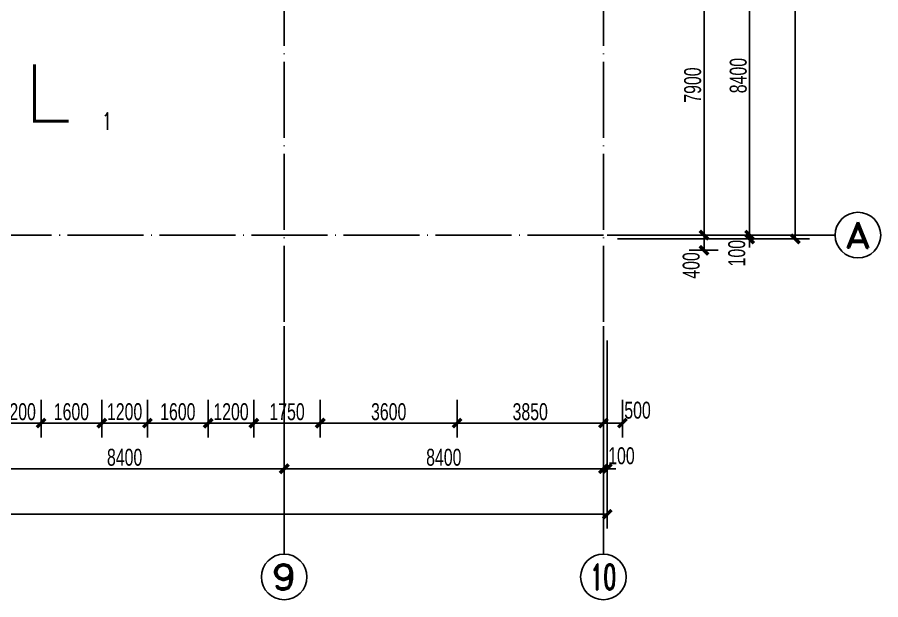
# Model space of a CAD drawing. Extents: x 1821501 to 1914341, y 446160 to 501460.
# Drawn here: x 1891615 to 1914341, y 447410 to 462746 of the extents above; entities that cross this region are included whole.
import ezdxf
from ezdxf.enums import TextEntityAlignment as Align

# ---------------------------------------------------------------- set-up
doc = ezdxf.new("R2010")
doc.units = 0
doc.header["$LTSCALE"] = 1000
doc.linetypes.add('11#平面图$0$DOTE', pattern=[2.42, 2, -0.2, 0.02, -0.2])
doc.layers.get('0').update_dxf_attribs({"linetype": 'CONTINUOUS'})
doc.layers.get('Defpoints').update_dxf_attribs({"linetype": 'CONTINUOUS'})
for name, color, linetype in [('11#平面图$0$A-Anno-Dims', 3, 'CONTINUOUS'), ('11#平面图$0$A-Anno-Note', 241, 'CONTINUOUS'), ('11#平面图$0$A-Grid', 222, '11#平面图$0$DOTE'), ('11#平面图$0$A-Grid-Iden', 11, 'CONTINUOUS'), ('AXIS_TEXT', 7, 'CONTINUOUS')]:
    doc.layers.add(name, color=color, linetype=linetype)
doc.styles.add('11#平面图$0$_TCH_AXIS', font='ROMAND', dxfattribs={"width": 0.7, "height": 5, "bigfont": 'JZFZ_CNB'})
doc.styles.add('11#平面图$0$_TCH_DIM_T3', font='JZFZ_ENA', dxfattribs={"width": 0.7, "bigfont": 'JZFZ_CNB'})
doc.styles.add('11#平面图$0$_TCH_LABEL', font='ROMAND', dxfattribs={"width": 0.7, "height": 5, "bigfont": 'JZFZ_CNB'})
doc.styles.add('COMPLEX', font='COMPLEX')
doc.dimstyles.new('11#平面图$0$_TCH_ARCH&&150', dxfattribs={"dimtxt": 446.25, "dimasz": 225, "dimexe": 375, "dimexo": 375, "dimgap": 75, "dimtad": 1, "dimdec": 0, "dimzin": 0, "dimdsep": 46, "dimtxsty": '11#平面图$0$_TCH_DIM_T3', "dimblk": '11#平面图$0$_ArchTick', "dimcen": 0.09, "dimclrt": 7, "dimazin": 2, "dimtfac": 1, "dimtdec": 0, "dimtix": 1, "dimtmove": 2, "dimatfit": 3, "dimtolj": 1, "dimtzin": 0, "dimarcsym": 0})

# ---------------------------------------------------------------- blocks, each defined once
blk = doc.blocks.new('11#平面图$0$_ArchTick')
at = {"color": 0, "linetype": 'ByBlock', "const_width": 0.4}
blk.add_lwpolyline([(-0.5, -0.5), (0.5, 0.5)], dxfattribs=at)
blk = doc.blocks.new('*D298')
at = {"layer": '11#平面图$0$A-Grid-Iden', "color": 0, "lineweight": -2, "transparency": 16777216}
for p, q in [((1910891, 457010), (1910891, 457235)), ((1907416, 457010), (1911266, 457010)), ((1910891, 456910), (1910891, 457010)), ((1907416, 456910), (1911266, 456910)), ((1910891, 456910), (1910891, 456685))]:
    blk.add_line(p, q, dxfattribs=at)
at = {"layer": 'Defpoints', "color": 0, "transparency": 16777216}
for p in [(1907041, 457010), (1910891, 457010), (1907041, 456910)]:
    blk.add_point(p, dxfattribs=at)
at = {"layer": '11#平面图$0$A-Grid-Iden', "color": 0, "lineweight": -2, "transparency": 16777216, "xscale": 225, "yscale": 225, "zscale": 225}
for p, rotation in [((1910891, 457010), 270), ((1910891, 456910), 90)]:
    blk.add_blockref('11#平面图$0$_ArchTick', p, dxfattribs=dict(at, rotation=rotation))
at = {"layer": '11#平面图$0$A-Grid-Iden', "color": 7, "transparency": 16777216, "insert": (1910553, 456535), "char_height": 446.2, "attachment_point": 5, "rotation": 90, "style": '11#平面图$0$_TCH_DIM_T3'}
blk.add_mtext('\\A1;100', dxfattribs=at)
blk = doc.blocks.new('*D299')
at = {"layer": '11#平面图$0$A-Grid-Iden', "color": 0, "lineweight": -2, "transparency": 16777216}
for p, q in [((1907416, 465410), (1911266, 465410)), ((1910891, 457010), (1910891, 465410)), ((1907416, 457010), (1911266, 457010))]:
    blk.add_line(p, q, dxfattribs=at)
at = {"layer": 'Defpoints', "color": 0, "transparency": 16777216}
for p in [(1907041, 465410), (1910891, 465410), (1907041, 457010)]:
    blk.add_point(p, dxfattribs=at)
at = {"layer": '11#平面图$0$A-Grid-Iden', "color": 0, "lineweight": -2, "transparency": 16777216, "xscale": 225, "yscale": 225, "zscale": 225}
for p, rotation in [((1910891, 465410), 90), ((1910891, 457010), 270)]:
    blk.add_blockref('11#平面图$0$_ArchTick', p, dxfattribs=dict(at, rotation=rotation))
at = {"layer": '11#平面图$0$A-Grid-Iden', "color": 7, "transparency": 16777216, "insert": (1910592, 461210), "char_height": 446.2, "attachment_point": 5, "rotation": 90, "style": '11#平面图$0$_TCH_DIM_T3'}
blk.add_mtext('\\A1;8400', dxfattribs=at)
blk = doc.blocks.new('*D304')
at = {"layer": '11#平面图$0$A-Grid-Iden', "color": 0, "lineweight": -2, "transparency": 16777216}
for p, q in [((1907791, 490710), (1912466, 490710)), ((1912091, 456910), (1912091, 490710)), ((1907791, 456910), (1912466, 456910))]:
    blk.add_line(p, q, dxfattribs=at)
at = {"layer": 'Defpoints', "color": 0, "transparency": 16777216}
for p in [(1907416, 490710), (1912091, 490710), (1907416, 456910)]:
    blk.add_point(p, dxfattribs=at)
at = {"layer": '11#平面图$0$A-Grid-Iden', "color": 0, "lineweight": -2, "transparency": 16777216, "xscale": 225, "yscale": 225, "zscale": 225}
for p, rotation in [((1912091, 490710), 90), ((1912091, 456910), 270)]:
    blk.add_blockref('11#平面图$0$_ArchTick', p, dxfattribs=dict(at, rotation=rotation))
at = {"layer": '11#平面图$0$A-Grid-Iden', "color": 7, "transparency": 16777216, "insert": (1911792, 473810), "char_height": 446.2, "attachment_point": 5, "rotation": 90, "style": '11#平面图$0$_TCH_DIM_T3'}
blk.add_mtext('\\A1;33800', dxfattribs=at)
blk = doc.blocks.new('_AXISO')
blk.add_circle((0, 0), 0.5)
at = {"layer": 'AXIS_TEXT', "style": 'COMPLEX', "width": 1.041667}
blk.add_attdef('A', text='', height=0.56, dxfattribs=at).set_placement((-0.25, -0.28), (0.25, -0.28), align=Align.FIT)
blk = doc.blocks.new('*D325')
at = {"layer": '11#平面图$0$A-Grid-Iden', "color": 0, "lineweight": -2, "transparency": 16777216}
for p, q in [((1890241, 454235), (1890241, 450485)), ((1898641, 454235), (1898641, 450485)), ((1890241, 450860), (1898641, 450860))]:
    blk.add_line(p, q, dxfattribs=at)
at = {"layer": 'Defpoints', "color": 0, "transparency": 16777216}
for p in [(1890241, 454610), (1898641, 454610), (1898641, 450860)]:
    blk.add_point(p, dxfattribs=at)
at = {"layer": '11#平面图$0$A-Grid-Iden', "color": 0, "lineweight": -2, "transparency": 16777216, "xscale": 225, "yscale": 225, "zscale": 225, "rotation": 180}
blk.add_blockref('11#平面图$0$_ArchTick', (1890241, 450860), dxfattribs=at)
at = {"layer": '11#平面图$0$A-Grid-Iden', "color": 0, "lineweight": -2, "transparency": 16777216, "xscale": 225, "yscale": 225, "zscale": 225}
blk.add_blockref('11#平面图$0$_ArchTick', (1898641, 450860), dxfattribs=at)
at = {"layer": '11#平面图$0$A-Grid-Iden', "color": 7, "transparency": 16777216, "insert": (1894441, 451159), "char_height": 446.2, "attachment_point": 5, "style": '11#平面图$0$_TCH_DIM_T3'}
blk.add_mtext('\\A1;8400', dxfattribs=at)
blk = doc.blocks.new('*D326')
at = {"layer": '11#平面图$0$A-Grid-Iden', "color": 0, "lineweight": -2, "transparency": 16777216}
for p, q in [((1898641, 454235), (1898641, 450485)), ((1907041, 454235), (1907041, 450485)), ((1898641, 450860), (1907041, 450860))]:
    blk.add_line(p, q, dxfattribs=at)
at = {"layer": 'Defpoints', "color": 0, "transparency": 16777216}
for p in [(1898641, 454610), (1907041, 454610), (1907041, 450860)]:
    blk.add_point(p, dxfattribs=at)
at = {"layer": '11#平面图$0$A-Grid-Iden', "color": 0, "lineweight": -2, "transparency": 16777216, "xscale": 225, "yscale": 225, "zscale": 225, "rotation": 180}
blk.add_blockref('11#平面图$0$_ArchTick', (1898641, 450860), dxfattribs=at)
at = {"layer": '11#平面图$0$A-Grid-Iden', "color": 0, "lineweight": -2, "transparency": 16777216, "xscale": 225, "yscale": 225, "zscale": 225}
blk.add_blockref('11#平面图$0$_ArchTick', (1907041, 450860), dxfattribs=at)
at = {"layer": '11#平面图$0$A-Grid-Iden', "color": 7, "transparency": 16777216, "insert": (1902841, 451159), "char_height": 446.2, "attachment_point": 5, "style": '11#平面图$0$_TCH_DIM_T3'}
blk.add_mtext('\\A1;8400', dxfattribs=at)
blk = doc.blocks.new('*D327')
at = {"layer": '11#平面图$0$A-Grid-Iden', "color": 0, "lineweight": -2, "transparency": 16777216}
for p, q in [((1907041, 454235), (1907041, 450485)), ((1907141, 454235), (1907141, 450485)), ((1907041, 450860), (1906816, 450860)), ((1907041, 450860), (1907141, 450860)), ((1907141, 450860), (1907366, 450860))]:
    blk.add_line(p, q, dxfattribs=at)
at = {"layer": 'Defpoints', "color": 0, "transparency": 16777216}
for p in [(1907041, 454610), (1907141, 454610), (1907141, 450860)]:
    blk.add_point(p, dxfattribs=at)
at = {"layer": '11#平面图$0$A-Grid-Iden', "color": 0, "lineweight": -2, "transparency": 16777216, "xscale": 225, "yscale": 225, "zscale": 225}
blk.add_blockref('11#平面图$0$_ArchTick', (1907041, 450860), dxfattribs=at)
at = {"layer": '11#平面图$0$A-Grid-Iden', "color": 0, "lineweight": -2, "transparency": 16777216, "xscale": 225, "yscale": 225, "zscale": 225, "rotation": 180}
blk.add_blockref('11#平面图$0$_ArchTick', (1907141, 450860), dxfattribs=at)
at = {"layer": '11#平面图$0$A-Grid-Iden', "color": 7, "transparency": 16777216, "insert": (1907516, 451198), "char_height": 446.2, "attachment_point": 5, "style": '11#平面图$0$_TCH_DIM_T3'}
blk.add_mtext('\\A1;100', dxfattribs=at)
blk = doc.blocks.new('*D328')
at = {"layer": '11#平面图$0$A-Grid-Iden', "color": 0, "lineweight": -2, "transparency": 16777216}
for p, q in [((1831341, 454235), (1831341, 449285)), ((1907141, 454235), (1907141, 449285)), ((1831341, 449660), (1907141, 449660))]:
    blk.add_line(p, q, dxfattribs=at)
at = {"layer": 'Defpoints', "color": 0, "transparency": 16777216}
for p in [(1831341, 454610), (1907141, 454610), (1907141, 449660)]:
    blk.add_point(p, dxfattribs=at)
at = {"layer": '11#平面图$0$A-Grid-Iden', "color": 0, "lineweight": -2, "transparency": 16777216, "xscale": 225, "yscale": 225, "zscale": 225, "rotation": 180}
blk.add_blockref('11#平面图$0$_ArchTick', (1831341, 449660), dxfattribs=at)
at = {"layer": '11#平面图$0$A-Grid-Iden', "color": 0, "lineweight": -2, "transparency": 16777216, "xscale": 225, "yscale": 225, "zscale": 225}
blk.add_blockref('11#平面图$0$_ArchTick', (1907141, 449660), dxfattribs=at)
at = {"layer": '11#平面图$0$A-Grid-Iden', "color": 7, "transparency": 16777216, "insert": (1869241, 449959), "char_height": 446.2, "attachment_point": 5, "style": '11#平面图$0$_TCH_DIM_T3'}
blk.add_mtext('\\A1;75800', dxfattribs=at)
blk = doc.blocks.new('*D116')
at = {"layer": '11#平面图$0$A-Anno-Dims', "color": 0, "lineweight": -2, "transparency": 16777216}
for p, q in [((80916, 13225), (81684, 13225)), ((81309, 5325), (81309, 13225)), ((80916, 5325), (81684, 5325))]:
    blk.add_line(p, q, dxfattribs=at)
at = {"layer": 'Defpoints', "color": 0, "transparency": 16777216}
for p in [(80541, 13225), (81309, 13225), (80541, 5325)]:
    blk.add_point(p, dxfattribs=at)
at = {"layer": '11#平面图$0$A-Anno-Dims', "color": 0, "lineweight": -2, "transparency": 16777216, "xscale": 225, "yscale": 225, "zscale": 225}
for p, rotation in [((81309, 13225), 90), ((81309, 5325), 270)]:
    blk.add_blockref('11#平面图$0$_ArchTick', p, dxfattribs=dict(at, rotation=rotation))
at = {"layer": '11#平面图$0$A-Anno-Dims', "color": 7, "transparency": 16777216, "insert": (81011, 9275), "char_height": 446.2, "attachment_point": 5, "rotation": 90, "style": '11#平面图$0$_TCH_DIM_T3'}
blk.add_mtext('\\A1;7900', dxfattribs=at)
blk = doc.blocks.new('*D117')
at = {"layer": '11#平面图$0$A-Anno-Dims', "color": 0, "lineweight": -2, "transparency": 16777216}
for p, q in [((80916, 5325), (81684, 5325)), ((81309, 4925), (81309, 5325)), ((80916, 4925), (81684, 4925))]:
    blk.add_line(p, q, dxfattribs=at)
at = {"layer": 'Defpoints', "color": 0, "transparency": 16777216}
for p in [(80541, 5325), (81309, 5325), (80541, 4925)]:
    blk.add_point(p, dxfattribs=at)
at = {"layer": '11#平面图$0$A-Anno-Dims', "color": 0, "lineweight": -2, "transparency": 16777216, "xscale": 225, "yscale": 225, "zscale": 225}
for p, rotation in [((81309, 5325), 90), ((81309, 4925), 270)]:
    blk.add_blockref('11#平面图$0$_ArchTick', p, dxfattribs=dict(at, rotation=rotation))
at = {"layer": '11#平面图$0$A-Anno-Dims', "color": 7, "transparency": 16777216, "insert": (80972, 4526), "char_height": 446.2, "attachment_point": 5, "rotation": 90, "style": '11#平面图$0$_TCH_DIM_T3'}
blk.add_mtext('\\A1;400', dxfattribs=at)
blk = doc.blocks.new('*D158')
at = {"layer": '11#平面图$0$A-Anno-Dims', "color": 0, "lineweight": -2, "transparency": 16777216}
for p, q in [((62659, 986), (62659, 0)), ((63859, 986), (63859, 0)), ((62659, 375), (62434, 375)), ((62659, 375), (63859, 375)), ((63859, 375), (64084, 375))]:
    blk.add_line(p, q, dxfattribs=at)
at = {"layer": 'Defpoints', "color": 0, "transparency": 16777216}
for p in [(62659, 1361), (63859, 1361), (63859, 375)]:
    blk.add_point(p, dxfattribs=at)
at = {"layer": '11#平面图$0$A-Anno-Dims', "color": 0, "lineweight": -2, "transparency": 16777216, "xscale": 225, "yscale": 225, "zscale": 225}
blk.add_blockref('11#平面图$0$_ArchTick', (62659, 375), dxfattribs=at)
at = {"layer": '11#平面图$0$A-Anno-Dims', "color": 0, "lineweight": -2, "transparency": 16777216, "xscale": 225, "yscale": 225, "zscale": 225, "rotation": 180}
blk.add_blockref('11#平面图$0$_ArchTick', (63859, 375), dxfattribs=at)
at = {"layer": '11#平面图$0$A-Anno-Dims', "color": 7, "transparency": 16777216, "insert": (63259, 673), "char_height": 446.2, "attachment_point": 5, "style": '11#平面图$0$_TCH_DIM_T3'}
blk.add_mtext('\\A1;1200', dxfattribs=at)
blk = doc.blocks.new('*D159')
at = {"layer": '11#平面图$0$A-Anno-Dims', "color": 0, "lineweight": -2, "transparency": 16777216}
for p, q in [((63859, 986), (63859, 0)), ((65459, 986), (65459, 0)), ((63859, 375), (65459, 375))]:
    blk.add_line(p, q, dxfattribs=at)
at = {"layer": 'Defpoints', "color": 0, "transparency": 16777216}
for p in [(63859, 1361), (65459, 1361), (65459, 375)]:
    blk.add_point(p, dxfattribs=at)
at = {"layer": '11#平面图$0$A-Anno-Dims', "color": 0, "lineweight": -2, "transparency": 16777216, "xscale": 225, "yscale": 225, "zscale": 225, "rotation": 180}
blk.add_blockref('11#平面图$0$_ArchTick', (63859, 375), dxfattribs=at)
at = {"layer": '11#平面图$0$A-Anno-Dims', "color": 0, "lineweight": -2, "transparency": 16777216, "xscale": 225, "yscale": 225, "zscale": 225}
blk.add_blockref('11#平面图$0$_ArchTick', (65459, 375), dxfattribs=at)
at = {"layer": '11#平面图$0$A-Anno-Dims', "color": 7, "transparency": 16777216, "insert": (64659, 673), "char_height": 446.2, "attachment_point": 5, "style": '11#平面图$0$_TCH_DIM_T3'}
blk.add_mtext('\\A1;1600', dxfattribs=at)
blk = doc.blocks.new('*D160')
at = {"layer": '11#平面图$0$A-Anno-Dims', "color": 0, "lineweight": -2, "transparency": 16777216}
for p, q in [((65459, 986), (65459, 0)), ((66659, 986), (66659, 0)), ((65459, 375), (65234, 375)), ((65459, 375), (66659, 375)), ((66659, 375), (66884, 375))]:
    blk.add_line(p, q, dxfattribs=at)
at = {"layer": 'Defpoints', "color": 0, "transparency": 16777216}
for p in [(65459, 1361), (66659, 1361), (66659, 375)]:
    blk.add_point(p, dxfattribs=at)
at = {"layer": '11#平面图$0$A-Anno-Dims', "color": 0, "lineweight": -2, "transparency": 16777216, "xscale": 225, "yscale": 225, "zscale": 225}
blk.add_blockref('11#平面图$0$_ArchTick', (65459, 375), dxfattribs=at)
at = {"layer": '11#平面图$0$A-Anno-Dims', "color": 0, "lineweight": -2, "transparency": 16777216, "xscale": 225, "yscale": 225, "zscale": 225, "rotation": 180}
blk.add_blockref('11#平面图$0$_ArchTick', (66659, 375), dxfattribs=at)
at = {"layer": '11#平面图$0$A-Anno-Dims', "color": 7, "transparency": 16777216, "insert": (66059, 673), "char_height": 446.2, "attachment_point": 5, "style": '11#平面图$0$_TCH_DIM_T3'}
blk.add_mtext('\\A1;1200', dxfattribs=at)
blk = doc.blocks.new('*D161')
at = {"layer": '11#平面图$0$A-Anno-Dims', "color": 0, "lineweight": -2, "transparency": 16777216}
for p, q in [((66659, 986), (66659, 0)), ((68259, 986), (68259, 0)), ((66659, 375), (68259, 375))]:
    blk.add_line(p, q, dxfattribs=at)
at = {"layer": 'Defpoints', "color": 0, "transparency": 16777216}
for p in [(66659, 1361), (68259, 1361), (68259, 375)]:
    blk.add_point(p, dxfattribs=at)
at = {"layer": '11#平面图$0$A-Anno-Dims', "color": 0, "lineweight": -2, "transparency": 16777216, "xscale": 225, "yscale": 225, "zscale": 225, "rotation": 180}
blk.add_blockref('11#平面图$0$_ArchTick', (66659, 375), dxfattribs=at)
at = {"layer": '11#平面图$0$A-Anno-Dims', "color": 0, "lineweight": -2, "transparency": 16777216, "xscale": 225, "yscale": 225, "zscale": 225}
blk.add_blockref('11#平面图$0$_ArchTick', (68259, 375), dxfattribs=at)
at = {"layer": '11#平面图$0$A-Anno-Dims', "color": 7, "transparency": 16777216, "insert": (67459, 673), "char_height": 446.2, "attachment_point": 5, "style": '11#平面图$0$_TCH_DIM_T3'}
blk.add_mtext('\\A1;1600', dxfattribs=at)
blk = doc.blocks.new('*D162')
at = {"layer": '11#平面图$0$A-Anno-Dims', "color": 0, "lineweight": -2, "transparency": 16777216}
for p, q in [((68259, 986), (68259, 0)), ((69459, 986), (69459, 0)), ((68259, 375), (68034, 375)), ((68259, 375), (69459, 375)), ((69459, 375), (69684, 375))]:
    blk.add_line(p, q, dxfattribs=at)
at = {"layer": 'Defpoints', "color": 0, "transparency": 16777216}
for p in [(68259, 1361), (69459, 1361), (69459, 375)]:
    blk.add_point(p, dxfattribs=at)
at = {"layer": '11#平面图$0$A-Anno-Dims', "color": 0, "lineweight": -2, "transparency": 16777216, "xscale": 225, "yscale": 225, "zscale": 225}
blk.add_blockref('11#平面图$0$_ArchTick', (68259, 375), dxfattribs=at)
at = {"layer": '11#平面图$0$A-Anno-Dims', "color": 0, "lineweight": -2, "transparency": 16777216, "xscale": 225, "yscale": 225, "zscale": 225, "rotation": 180}
blk.add_blockref('11#平面图$0$_ArchTick', (69459, 375), dxfattribs=at)
at = {"layer": '11#平面图$0$A-Anno-Dims', "color": 7, "transparency": 16777216, "insert": (68859, 673), "char_height": 446.2, "attachment_point": 5, "style": '11#平面图$0$_TCH_DIM_T3'}
blk.add_mtext('\\A1;1200', dxfattribs=at)
blk = doc.blocks.new('*D163')
at = {"layer": '11#平面图$0$A-Anno-Dims', "color": 0, "lineweight": -2, "transparency": 16777216}
for p, q in [((69459, 986), (69459, 0)), ((71209, 986), (71209, 0)), ((69459, 375), (71209, 375))]:
    blk.add_line(p, q, dxfattribs=at)
at = {"layer": 'Defpoints', "color": 0, "transparency": 16777216}
for p in [(69459, 1361), (71209, 1361), (71209, 375)]:
    blk.add_point(p, dxfattribs=at)
at = {"layer": '11#平面图$0$A-Anno-Dims', "color": 0, "lineweight": -2, "transparency": 16777216, "xscale": 225, "yscale": 225, "zscale": 225, "rotation": 180}
blk.add_blockref('11#平面图$0$_ArchTick', (69459, 375), dxfattribs=at)
at = {"layer": '11#平面图$0$A-Anno-Dims', "color": 0, "lineweight": -2, "transparency": 16777216, "xscale": 225, "yscale": 225, "zscale": 225}
blk.add_blockref('11#平面图$0$_ArchTick', (71209, 375), dxfattribs=at)
at = {"layer": '11#平面图$0$A-Anno-Dims', "color": 7, "transparency": 16777216, "insert": (70334, 673), "char_height": 446.2, "attachment_point": 5, "style": '11#平面图$0$_TCH_DIM_T3'}
blk.add_mtext('\\A1;1750', dxfattribs=at)
blk = doc.blocks.new('*D164')
at = {"layer": '11#平面图$0$A-Anno-Dims', "color": 0, "lineweight": -2, "transparency": 16777216}
for p, q in [((71209, 986), (71209, 0)), ((74809, 986), (74809, 0)), ((71209, 375), (74809, 375))]:
    blk.add_line(p, q, dxfattribs=at)
at = {"layer": 'Defpoints', "color": 0, "transparency": 16777216}
for p in [(71209, 1361), (74809, 1361), (74809, 375)]:
    blk.add_point(p, dxfattribs=at)
at = {"layer": '11#平面图$0$A-Anno-Dims', "color": 0, "lineweight": -2, "transparency": 16777216, "xscale": 225, "yscale": 225, "zscale": 225, "rotation": 180}
blk.add_blockref('11#平面图$0$_ArchTick', (71209, 375), dxfattribs=at)
at = {"layer": '11#平面图$0$A-Anno-Dims', "color": 0, "lineweight": -2, "transparency": 16777216, "xscale": 225, "yscale": 225, "zscale": 225}
blk.add_blockref('11#平面图$0$_ArchTick', (74809, 375), dxfattribs=at)
at = {"layer": '11#平面图$0$A-Anno-Dims', "color": 7, "transparency": 16777216, "insert": (73009, 673), "char_height": 446.2, "attachment_point": 5, "style": '11#平面图$0$_TCH_DIM_T3'}
blk.add_mtext('\\A1;3600', dxfattribs=at)
blk = doc.blocks.new('*D165')
at = {"layer": '11#平面图$0$A-Anno-Dims', "color": 0, "lineweight": -2, "transparency": 16777216}
for p, q in [((74809, 986), (74809, 0)), ((78659, 986), (78659, 0)), ((74809, 375), (78659, 375))]:
    blk.add_line(p, q, dxfattribs=at)
at = {"layer": 'Defpoints', "color": 0, "transparency": 16777216}
for p in [(74809, 1361), (78659, 1361), (78659, 375)]:
    blk.add_point(p, dxfattribs=at)
at = {"layer": '11#平面图$0$A-Anno-Dims', "color": 0, "lineweight": -2, "transparency": 16777216, "xscale": 225, "yscale": 225, "zscale": 225, "rotation": 180}
blk.add_blockref('11#平面图$0$_ArchTick', (74809, 375), dxfattribs=at)
at = {"layer": '11#平面图$0$A-Anno-Dims', "color": 0, "lineweight": -2, "transparency": 16777216, "xscale": 225, "yscale": 225, "zscale": 225}
blk.add_blockref('11#平面图$0$_ArchTick', (78659, 375), dxfattribs=at)
at = {"layer": '11#平面图$0$A-Anno-Dims', "color": 7, "transparency": 16777216, "insert": (76734, 673), "char_height": 446.2, "attachment_point": 5, "style": '11#平面图$0$_TCH_DIM_T3'}
blk.add_mtext('\\A1;3850', dxfattribs=at)
blk = doc.blocks.new('*D166')
at = {"layer": '11#平面图$0$A-Anno-Dims', "color": 0, "lineweight": -2, "transparency": 16777216}
for p, q in [((78659, 986), (78659, 0)), ((79159, 986), (79159, 0)), ((78659, 375), (79159, 375))]:
    blk.add_line(p, q, dxfattribs=at)
at = {"layer": 'Defpoints', "color": 0, "transparency": 16777216}
for p in [(78659, 1361), (79159, 1361), (79159, 375)]:
    blk.add_point(p, dxfattribs=at)
at = {"layer": '11#平面图$0$A-Anno-Dims', "color": 0, "lineweight": -2, "transparency": 16777216, "xscale": 225, "yscale": 225, "zscale": 225, "rotation": 180}
blk.add_blockref('11#平面图$0$_ArchTick', (78659, 375), dxfattribs=at)
at = {"layer": '11#平面图$0$A-Anno-Dims', "color": 0, "lineweight": -2, "transparency": 16777216, "xscale": 225, "yscale": 225, "zscale": 225}
blk.add_blockref('11#平面图$0$_ArchTick', (79159, 375), dxfattribs=at)
at = {"layer": '11#平面图$0$A-Anno-Dims', "color": 7, "transparency": 16777216, "insert": (79559, 713), "char_height": 446.2, "attachment_point": 5, "style": '11#平面图$0$_TCH_DIM_T3'}
blk.add_mtext('\\A1;500', dxfattribs=at)
blk = doc.blocks.new('11#平面图$0$A$C124F583F')
at = {"layer": '11#平面图$0$A-Anno-Dims'}
for p1, p2, distance, picture, middle in [((80540.7, 5325), (80540.7, 13225), -768.5, '*D116', (81011, 9275)), ((62659.1, 1360.9), (63859.1, 1360.9), -985.9, '*D158', (63259.1, 673.1)), ((63859.1, 1360.9), (65459.1, 1360.9), -985.9, '*D159', (64659.1, 673.1)), ((65459.1, 1360.9), (66659.1, 1360.9), -985.9, '*D160', (66059.1, 673.1)), ((66659.1, 1360.9), (68259.1, 1360.9), -985.9, '*D161', (67459.1, 673.1)), ((68259.1, 1360.9), (69459.1, 1360.9), -985.9, '*D162', (68859.1, 673.1)), ((69459.1, 1360.9), (71209.1, 1360.9), -985.9, '*D163', (70334.1, 673.1)), ((71209.1, 1360.9), (74809.1, 1360.9), -985.9, '*D164', (73009.1, 673.1)), ((74809.1, 1360.9), (78659.1, 1360.9), -985.9, '*D165', (76734.1, 673.1))]:
    dim = blk.add_aligned_dim(p1=p1, p2=p2, distance=distance, dimstyle='11#平面图$0$_TCH_ARCH&&150', dxfattribs=at)
    dim.commit()
    dim.dimension.update_dxf_attribs({"geometry": picture, "text_midpoint": middle})
for base, p1, p2, angle, picture, middle in [((81309.1, 5325), (80540.7, 4925), (80540.7, 5325), 90, '*D117', (80971.6, 4525.6)), ((79159.1, 375), (78659.1, 1360.9), (79159.1, 1360.9), 0, '*D166', (79558.5, 712.5))]:
    dim = blk.add_linear_dim(base=base, p1=p1, p2=p2, angle=angle, dimstyle='11#平面图$0$_TCH_ARCH&&150', dxfattribs=at)
    dim.commit()
    dim.dimension.update_dxf_attribs({"geometry": picture, "text_midpoint": middle, "dimtype": 129})

msp = doc.modelspace()

# ---------------------------------------------------------------- linework, layer by layer
at = {"layer": '11#平面图$0$A-Anno-Dims', "const_width": 75}
msp.add_lwpolyline([(1892070, 461508.4), (1892070, 460008.4), (1892970, 460008.4)], dxfattribs=at)
at = {"layer": '11#平面图$0$A-Grid'}
for p, q in [((1898640.6, 490610.5), (1898640.6, 450860.5)), ((1907040.6, 490610.5), (1907040.6, 450860.5)), ((1907040.6, 457010.5), (1831440.6, 457010.5)), ((1898640.6, 454610.5), (1898640.6, 454510.5)), ((1907040.6, 454610.5), (1907040.6, 454510.5)), ((1907040.6, 454610.5), (1907040.6, 454510.5))]:
    msp.add_line(p, q, dxfattribs=at)
at = {"layer": '11#平面图$0$A-Grid-Iden'}
for p, q in [((1907140.6, 457010.5), (1913140.6, 457010.5)), ((1898640.6, 454610.5), (1898640.6, 448610.5)), ((1907040.6, 454610.5), (1907040.6, 448610.5))]:
    msp.add_line(p, q, dxfattribs=at)

# ---------------------------------------------------------------- block references
at = {"layer": '11#平面图$0$A-Anno-Note'}
msp.add_blockref('11#平面图$0$A$C124F583F', (1828381.5, 451685.5), dxfattribs=at)
at = {"layer": '11#平面图$0$A-Grid-Iden'}
ref = msp.add_blockref('_AXISO', (1913740.6, 457010.5), dxfattribs=dict(at, xscale=1200, yscale=1200, zscale=1200))
ref.add_attrib('A', 'A', dxfattribs={"height": 678.8, "style": '11#平面图$0$_TCH_AXIS', "width": 1.166667}).set_placement((1913401.2, 456671.1), (1914080, 456671.1), align=Align.FIT)
ref = msp.add_blockref('_AXISO', (1898640.6, 448010.5), dxfattribs=dict(at, xscale=1200, yscale=1200, zscale=1200))
ref.add_attrib('A', '9', dxfattribs={"height": 678.8, "style": '11#平面图$0$_TCH_AXIS', "width": 1.3125}).set_placement((1898301.2, 447671.1), (1898980, 447671.1), align=Align.FIT)
ref = msp.add_blockref('_AXISO', (1907040.6, 448010.5), dxfattribs=dict(at, xscale=1200, yscale=1200, zscale=1200))
ref.add_attrib('A', '10', dxfattribs={"height": 678.82, "style": '11#平面图$0$_TCH_AXIS', "width": 0.567568}).set_placement((1906701.2, 447671.1), (1907380, 447671.1), align=Align.FIT)

# ---------------------------------------------------------------- texts
at = {"layer": '11#平面图$0$A-Anno-Note', "style": '11#平面图$0$_TCH_LABEL', "width": 0.7}
msp.add_text('1', height=446.2, dxfattribs=at).set_placement((1893843.7, 459785.2))

# ---------------------------------------------------------------- dimensions: what is measured, and where the dimension line sits
at = {"layer": '11#平面图$0$A-Grid-Iden'}
for p1, p2, distance, picture, middle in [((1907415.6, 456910.5), (1907415.6, 490710.5), -4675, '*D304', (1911792.5, 473810.5)), ((1907040.6, 457010.5), (1907040.6, 465410.5), -3850, '*D299', (1910592.5, 461210.5)), ((1831340.6, 454610.5), (1907140.6, 454610.5), -4950, '*D328', (1869240.6, 449958.6)), ((1890240.6, 454610.5), (1898640.6, 454610.5), -3750, '*D325', (1894440.6, 451158.6)), ((1898640.6, 454610.5), (1907040.6, 454610.5), -3750, '*D326', (1902840.6, 451158.6))]:
    dim = msp.add_aligned_dim(p1=p1, p2=p2, distance=distance, dimstyle='11#平面图$0$_TCH_ARCH&&150', dxfattribs=at)
    dim.commit()
    dim.dimension.update_dxf_attribs({"geometry": picture, "text_midpoint": middle})
for base, p1, p2, angle, picture, middle in [((1910890.6, 457010.5), (1907040.6, 456910.5), (1907040.6, 457010.5), 90, '*D298', (1910553.1, 456535.1)), ((1907140.6, 450860.5), (1907040.6, 454610.5), (1907140.6, 454610.5), 0, '*D327', (1907516, 451198))]:
    dim = msp.add_linear_dim(base=base, p1=p1, p2=p2, angle=angle, dimstyle='11#平面图$0$_TCH_ARCH&&150', dxfattribs=at)
    dim.commit()
    dim.dimension.update_dxf_attribs({"geometry": picture, "text_midpoint": middle, "dimtype": 129})

doc.saveas('drawing.dxf')
